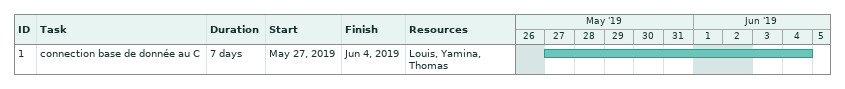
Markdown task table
| ID | Task | Duration | Start | Finish | Resources |
|---|---|---|---|---|---|
| 1 | connection base de donnée au C | 7d | 2019-05-27 | 2019-06-04 | Louis, Yamina, Thomas |
